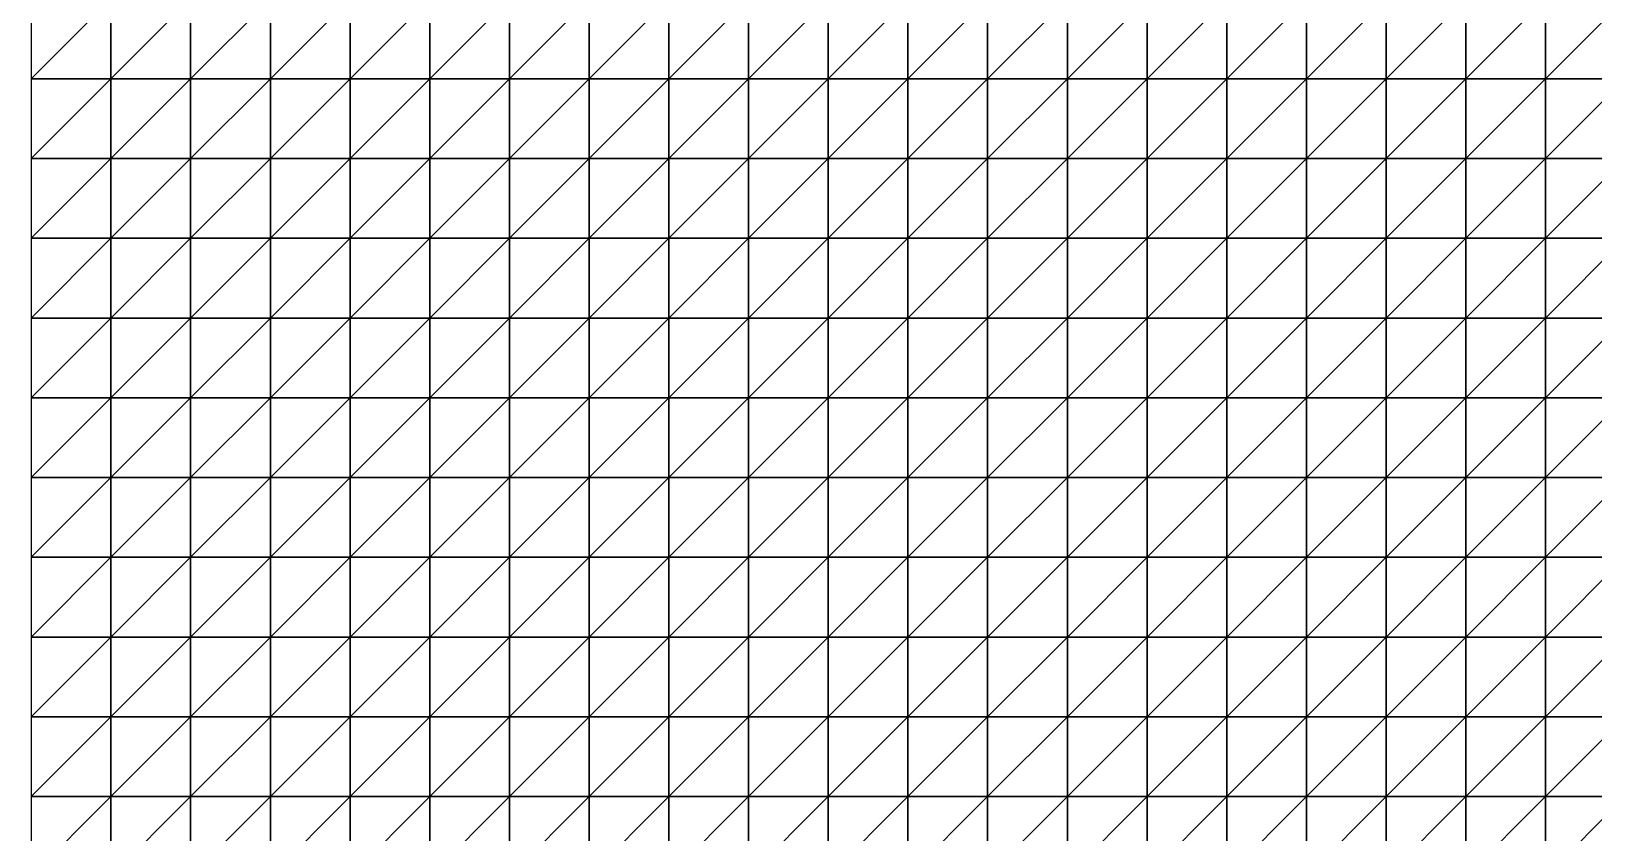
# Model space of a CAD drawing. Header units: metres. Extents: x 351000 to 353000, y 7455000 to 7457000.
# Drawn here: x 351000 to 351490.1, y 7456238.7 to 7456489.9 of the extents above; entities that cross this region are included whole.
import ezdxf

# ---------------------------------------------------------------- set-up
doc = ezdxf.new("R2010")
doc.units = ezdxf.units.M

msp = doc.modelspace()

# ---------------------------------------------------------------- linework, layer by layer
at = {"layer": 'TOPOGRAPHY'}
for points in [[(351000, 7456475, 1221.41), (351025, 7456475, 1222.7), (351025, 7456500, 1222.47)], [(351000, 7456475, 1221.41), (351025, 7456500, 1222.47), (351000, 7456500, 1220.37)], [(351025, 7456475, 1222.7), (351050, 7456475, 1224.2), (351050, 7456500, 1224.79)], [(351025, 7456475, 1222.7), (351050, 7456500, 1224.79), (351025, 7456500, 1222.47)], [(351050, 7456475, 1224.2), (351075, 7456475, 1225.85), (351075, 7456500, 1227.2)], [(351050, 7456475, 1224.2), (351075, 7456500, 1227.2), (351050, 7456500, 1224.79)], [(351075, 7456475, 1225.85), (351100, 7456475, 1227.54), (351100, 7456500, 1229.53)], [(351075, 7456475, 1225.85), (351100, 7456500, 1229.53), (351075, 7456500, 1227.2)], [(351100, 7456475, 1227.54), (351125, 7456475, 1229.19), (351125, 7456500, 1231.63)], [(351100, 7456475, 1227.54), (351125, 7456500, 1231.63), (351100, 7456500, 1229.53)], [(351125, 7456475, 1229.19), (351150, 7456475, 1230.7), (351150, 7456500, 1233.35)], [(351125, 7456475, 1229.19), (351150, 7456500, 1233.35), (351125, 7456500, 1231.63)], [(351150, 7456475, 1230.7), (351175, 7456475, 1231.99), (351175, 7456500, 1234.61)], [(351150, 7456475, 1230.7), (351175, 7456500, 1234.61), (351150, 7456500, 1233.35)], [(351175, 7456475, 1231.99), (351200, 7456475, 1233.02), (351200, 7456500, 1235.38)], [(351175, 7456475, 1231.99), (351200, 7456500, 1235.38), (351175, 7456500, 1234.61)], [(351200, 7456475, 1233.02), (351225, 7456475, 1233.78), (351225, 7456500, 1235.66)], [(351200, 7456475, 1233.02), (351225, 7456500, 1235.66), (351200, 7456500, 1235.38)], [(351225, 7456475, 1233.78), (351250, 7456475, 1234.29), (351250, 7456500, 1235.55)], [(351225, 7456475, 1233.78), (351250, 7456500, 1235.55), (351225, 7456500, 1235.66)], [(351250, 7456475, 1234.29), (351275, 7456475, 1234.65), (351275, 7456500, 1235.18)], [(351250, 7456475, 1234.29), (351275, 7456500, 1235.18), (351250, 7456500, 1235.55)], [(351275, 7456475, 1234.65), (351300, 7456475, 1234.95), (351300, 7456500, 1234.72)], [(351275, 7456475, 1234.65), (351300, 7456500, 1234.72), (351275, 7456500, 1235.18)], [(351300, 7456475, 1234.95), (351325, 7456475, 1235.32), (351325, 7456500, 1234.36)], [(351300, 7456475, 1234.95), (351325, 7456500, 1234.36), (351300, 7456500, 1234.72)], [(351325, 7456475, 1235.32), (351350, 7456475, 1235.92), (351350, 7456500, 1234.3)], [(351325, 7456475, 1235.32), (351350, 7456500, 1234.3), (351325, 7456500, 1234.36)], [(351350, 7456475, 1235.92), (351375, 7456475, 1236.85), (351375, 7456500, 1234.69)], [(351350, 7456475, 1235.92), (351375, 7456500, 1234.69), (351350, 7456500, 1234.3)], [(351375, 7456475, 1236.85), (351400, 7456475, 1238.23), (351400, 7456500, 1235.67)], [(351375, 7456475, 1236.85), (351400, 7456500, 1235.67), (351375, 7456500, 1234.69)], [(351400, 7456475, 1238.23), (351425, 7456475, 1240.11), (351425, 7456500, 1237.31)], [(351400, 7456475, 1238.23), (351425, 7456500, 1237.31), (351400, 7456500, 1235.67)], [(351425, 7456475, 1240.11), (351450, 7456475, 1242.52), (351450, 7456500, 1239.62)], [(351425, 7456475, 1240.11), (351450, 7456500, 1239.62), (351425, 7456500, 1237.31)], [(351450, 7456475, 1242.52), (351475, 7456475, 1245.41), (351475, 7456500, 1242.56)], [(351450, 7456475, 1242.52), (351475, 7456500, 1242.56), (351450, 7456500, 1239.62)], [(351475, 7456475, 1245.41), (351500, 7456475, 1248.71), (351500, 7456500, 1246.01)], [(351475, 7456475, 1245.41), (351500, 7456500, 1246.01), (351475, 7456500, 1242.56)], [(351000, 7456450, 1222.15), (351025, 7456450, 1222.58), (351025, 7456475, 1222.7)], [(351000, 7456450, 1222.15), (351025, 7456475, 1222.7), (351000, 7456475, 1221.41)], [(351025, 7456450, 1222.58), (351050, 7456450, 1223.2), (351050, 7456475, 1224.2)], [(351025, 7456450, 1222.58), (351050, 7456475, 1224.2), (351025, 7456475, 1222.7)], [(351050, 7456450, 1223.2), (351075, 7456450, 1224.02), (351075, 7456475, 1225.85)], [(351050, 7456450, 1223.2), (351075, 7456475, 1225.85), (351050, 7456475, 1224.2)], [(351075, 7456450, 1224.02), (351100, 7456450, 1225.04), (351100, 7456475, 1227.54)], [(351075, 7456450, 1224.02), (351100, 7456475, 1227.54), (351075, 7456475, 1225.85)], [(351100, 7456450, 1225.04), (351125, 7456450, 1226.23), (351125, 7456475, 1229.19)], [(351100, 7456450, 1225.04), (351125, 7456475, 1229.19), (351100, 7456475, 1227.54)], [(351125, 7456450, 1226.23), (351150, 7456450, 1227.52), (351150, 7456475, 1230.7)], [(351125, 7456450, 1226.23), (351150, 7456475, 1230.7), (351125, 7456475, 1229.19)], [(351150, 7456450, 1227.52), (351175, 7456450, 1228.87), (351175, 7456475, 1231.99)], [(351150, 7456450, 1227.52), (351175, 7456475, 1231.99), (351150, 7456475, 1230.7)], [(351175, 7456450, 1228.87), (351200, 7456450, 1230.21), (351200, 7456475, 1233.02)], [(351175, 7456450, 1228.87), (351200, 7456475, 1233.02), (351175, 7456475, 1231.99)], [(351200, 7456450, 1230.21), (351225, 7456450, 1231.51), (351225, 7456475, 1233.78)], [(351200, 7456450, 1230.21), (351225, 7456475, 1233.78), (351200, 7456475, 1233.02)], [(351225, 7456450, 1231.51), (351250, 7456450, 1232.74), (351250, 7456475, 1234.29)], [(351225, 7456450, 1231.51), (351250, 7456475, 1234.29), (351225, 7456475, 1233.78)], [(351250, 7456450, 1232.74), (351275, 7456450, 1233.92), (351275, 7456475, 1234.65)], [(351250, 7456450, 1232.74), (351275, 7456475, 1234.65), (351250, 7456475, 1234.29)], [(351275, 7456450, 1233.92), (351300, 7456450, 1235.08), (351300, 7456475, 1234.95)], [(351275, 7456450, 1233.92), (351300, 7456475, 1234.95), (351275, 7456475, 1234.65)], [(351300, 7456450, 1235.08), (351325, 7456450, 1236.28), (351325, 7456475, 1235.32)], [(351300, 7456450, 1235.08), (351325, 7456475, 1235.32), (351300, 7456475, 1234.95)], [(351325, 7456450, 1236.28), (351350, 7456450, 1237.58), (351350, 7456475, 1235.92)], [(351325, 7456450, 1236.28), (351350, 7456475, 1235.92), (351325, 7456475, 1235.32)], [(351350, 7456450, 1237.58), (351375, 7456450, 1239.06), (351375, 7456475, 1236.85)], [(351350, 7456450, 1237.58), (351375, 7456475, 1236.85), (351350, 7456475, 1235.92)], [(351375, 7456450, 1239.06), (351400, 7456450, 1240.79), (351400, 7456475, 1238.23)], [(351375, 7456450, 1239.06), (351400, 7456475, 1238.23), (351375, 7456475, 1236.85)], [(351400, 7456450, 1240.79), (351425, 7456450, 1242.82), (351425, 7456475, 1240.11)], [(351400, 7456450, 1240.79), (351425, 7456475, 1240.11), (351400, 7456475, 1238.23)], [(351425, 7456450, 1242.82), (351450, 7456450, 1245.16), (351450, 7456475, 1242.52)], [(351425, 7456450, 1242.82), (351450, 7456475, 1242.52), (351425, 7456475, 1240.11)], [(351450, 7456450, 1245.16), (351475, 7456450, 1247.8), (351475, 7456475, 1245.41)], [(351450, 7456450, 1245.16), (351475, 7456475, 1245.41), (351450, 7456475, 1242.52)], [(351475, 7456450, 1247.8), (351500, 7456450, 1250.7), (351500, 7456475, 1248.71)], [(351475, 7456450, 1247.8), (351500, 7456475, 1248.71), (351475, 7456475, 1245.41)], [(351000, 7456425, 1222.32), (351025, 7456425, 1222), (351025, 7456450, 1222.58)], [(351000, 7456425, 1222.32), (351025, 7456450, 1222.58), (351000, 7456450, 1222.15)], [(351025, 7456425, 1222), (351050, 7456425, 1221.86), (351050, 7456450, 1223.2)], [(351025, 7456425, 1222), (351050, 7456450, 1223.2), (351025, 7456450, 1222.58)], [(351050, 7456425, 1221.86), (351075, 7456425, 1221.98), (351075, 7456450, 1224.02)], [(351050, 7456425, 1221.86), (351075, 7456450, 1224.02), (351050, 7456450, 1223.2)], [(351075, 7456425, 1221.98), (351100, 7456425, 1222.43), (351100, 7456450, 1225.04)], [(351075, 7456425, 1221.98), (351100, 7456450, 1225.04), (351075, 7456450, 1224.02)], [(351100, 7456425, 1222.43), (351125, 7456425, 1223.23), (351125, 7456450, 1226.23)], [(351100, 7456425, 1222.43), (351125, 7456450, 1226.23), (351100, 7456450, 1225.04)], [(351125, 7456425, 1223.23), (351150, 7456425, 1224.38), (351150, 7456450, 1227.52)], [(351125, 7456425, 1223.23), (351150, 7456450, 1227.52), (351125, 7456450, 1226.23)], [(351150, 7456425, 1224.38), (351175, 7456425, 1225.82), (351175, 7456450, 1228.87)], [(351150, 7456425, 1224.38), (351175, 7456450, 1228.87), (351150, 7456450, 1227.52)], [(351175, 7456425, 1225.82), (351200, 7456425, 1227.48), (351200, 7456450, 1230.21)], [(351175, 7456425, 1225.82), (351200, 7456450, 1230.21), (351175, 7456450, 1228.87)], [(351200, 7456425, 1227.48), (351225, 7456425, 1229.31), (351225, 7456450, 1231.51)], [(351200, 7456425, 1227.48), (351225, 7456450, 1231.51), (351200, 7456450, 1230.21)], [(351225, 7456425, 1229.31), (351250, 7456425, 1231.23), (351250, 7456450, 1232.74)], [(351225, 7456425, 1229.31), (351250, 7456450, 1232.74), (351225, 7456450, 1231.51)], [(351250, 7456425, 1231.23), (351275, 7456425, 1233.18), (351275, 7456450, 1233.92)], [(351250, 7456425, 1231.23), (351275, 7456450, 1233.92), (351250, 7456450, 1232.74)], [(351275, 7456425, 1233.18), (351300, 7456425, 1235.12), (351300, 7456450, 1235.08)], [(351275, 7456425, 1233.18), (351300, 7456450, 1235.08), (351275, 7456450, 1233.92)], [(351300, 7456425, 1235.12), (351325, 7456425, 1237.04), (351325, 7456450, 1236.28)], [(351300, 7456425, 1235.12), (351325, 7456450, 1236.28), (351300, 7456450, 1235.08)], [(351325, 7456425, 1237.04), (351350, 7456425, 1238.95), (351350, 7456450, 1237.58)], [(351325, 7456425, 1237.04), (351350, 7456450, 1237.58), (351325, 7456450, 1236.28)], [(351350, 7456425, 1238.95), (351375, 7456425, 1240.85), (351375, 7456450, 1239.06)], [(351350, 7456425, 1238.95), (351375, 7456450, 1239.06), (351350, 7456450, 1237.58)], [(351375, 7456425, 1240.85), (351400, 7456425, 1242.79), (351400, 7456450, 1240.79)], [(351375, 7456425, 1240.85), (351400, 7456450, 1240.79), (351375, 7456450, 1239.06)], [(351400, 7456425, 1242.79), (351425, 7456425, 1244.8), (351425, 7456450, 1242.82)], [(351400, 7456425, 1242.79), (351425, 7456450, 1242.82), (351400, 7456450, 1240.79)], [(351425, 7456425, 1244.8), (351450, 7456425, 1246.91), (351450, 7456450, 1245.16)], [(351425, 7456425, 1244.8), (351450, 7456450, 1245.16), (351425, 7456450, 1242.82)], [(351450, 7456425, 1246.91), (351475, 7456425, 1249.14), (351475, 7456450, 1247.8)], [(351450, 7456425, 1246.91), (351475, 7456450, 1247.8), (351450, 7456450, 1245.16)], [(351475, 7456425, 1249.14), (351500, 7456425, 1251.49), (351500, 7456450, 1250.7)], [(351475, 7456425, 1249.14), (351500, 7456450, 1250.7), (351475, 7456450, 1247.8)], [(351000, 7456400, 1221.88), (351025, 7456400, 1221.08), (351025, 7456425, 1222)], [(351000, 7456400, 1221.88), (351025, 7456425, 1222), (351000, 7456425, 1222.32)], [(351025, 7456400, 1221.08), (351050, 7456400, 1220.44), (351050, 7456425, 1221.86)], [(351025, 7456400, 1221.08), (351050, 7456425, 1221.86), (351025, 7456425, 1222)], [(351050, 7456400, 1220.44), (351075, 7456400, 1220.11), (351075, 7456425, 1221.98)], [(351050, 7456400, 1220.44), (351075, 7456425, 1221.98), (351050, 7456425, 1221.86)], [(351075, 7456400, 1220.11), (351100, 7456400, 1220.19), (351100, 7456425, 1222.43)], [(351075, 7456400, 1220.11), (351100, 7456425, 1222.43), (351075, 7456425, 1221.98)], [(351100, 7456400, 1220.19), (351125, 7456400, 1220.75), (351125, 7456425, 1223.23)], [(351100, 7456400, 1220.19), (351125, 7456425, 1223.23), (351100, 7456425, 1222.43)], [(351125, 7456400, 1220.75), (351150, 7456400, 1221.82), (351150, 7456425, 1224.38)], [(351125, 7456400, 1220.75), (351150, 7456425, 1224.38), (351125, 7456425, 1223.23)], [(351150, 7456400, 1221.82), (351175, 7456400, 1223.35), (351175, 7456425, 1225.82)], [(351150, 7456400, 1221.82), (351175, 7456425, 1225.82), (351150, 7456425, 1224.38)], [(351175, 7456400, 1223.35), (351200, 7456400, 1225.28), (351200, 7456425, 1227.48)], [(351175, 7456400, 1223.35), (351200, 7456425, 1227.48), (351175, 7456425, 1225.82)], [(351200, 7456400, 1225.28), (351225, 7456400, 1227.51), (351225, 7456425, 1229.31)], [(351200, 7456400, 1225.28), (351225, 7456425, 1229.31), (351200, 7456425, 1227.48)], [(351225, 7456400, 1227.51), (351250, 7456400, 1229.93), (351250, 7456425, 1231.23)], [(351225, 7456400, 1227.51), (351250, 7456425, 1231.23), (351225, 7456425, 1229.31)], [(351250, 7456400, 1229.93), (351275, 7456400, 1232.44), (351275, 7456425, 1233.18)], [(351250, 7456400, 1229.93), (351275, 7456425, 1233.18), (351250, 7456425, 1231.23)], [(351275, 7456400, 1232.44), (351300, 7456400, 1234.93), (351300, 7456425, 1235.12)], [(351275, 7456400, 1232.44), (351300, 7456425, 1235.12), (351275, 7456425, 1233.18)], [(351300, 7456400, 1234.93), (351325, 7456400, 1237.33), (351325, 7456425, 1237.04)], [(351300, 7456400, 1234.93), (351325, 7456425, 1237.04), (351300, 7456425, 1235.12)], [(351325, 7456400, 1237.33), (351350, 7456400, 1239.6), (351350, 7456425, 1238.95)], [(351325, 7456400, 1237.33), (351350, 7456425, 1238.95), (351325, 7456425, 1237.04)], [(351350, 7456400, 1239.6), (351375, 7456400, 1241.71), (351375, 7456425, 1240.85)], [(351350, 7456400, 1239.6), (351375, 7456425, 1240.85), (351350, 7456425, 1238.95)], [(351375, 7456400, 1241.71), (351400, 7456400, 1243.67), (351400, 7456425, 1242.79)], [(351375, 7456400, 1241.71), (351400, 7456425, 1242.79), (351375, 7456425, 1240.85)], [(351400, 7456400, 1243.67), (351425, 7456400, 1245.52), (351425, 7456425, 1244.8)], [(351400, 7456400, 1243.67), (351425, 7456425, 1244.8), (351400, 7456425, 1242.79)], [(351425, 7456400, 1245.52), (351450, 7456400, 1247.3), (351450, 7456425, 1246.91)], [(351425, 7456400, 1245.52), (351450, 7456425, 1246.91), (351425, 7456425, 1244.8)], [(351450, 7456400, 1247.3), (351475, 7456400, 1249.06), (351475, 7456425, 1249.14)], [(351450, 7456400, 1247.3), (351475, 7456425, 1249.14), (351450, 7456425, 1246.91)], [(351475, 7456400, 1249.06), (351500, 7456400, 1250.84), (351500, 7456425, 1251.49)], [(351475, 7456400, 1249.06), (351500, 7456425, 1251.49), (351475, 7456425, 1249.14)], [(351000, 7456375, 1221.01), (351025, 7456375, 1220.1), (351025, 7456400, 1221.08)], [(351000, 7456375, 1221.01), (351025, 7456400, 1221.08), (351000, 7456400, 1221.88)], [(351025, 7456375, 1220.1), (351050, 7456375, 1219.3), (351050, 7456400, 1220.44)], [(351025, 7456375, 1220.1), (351050, 7456400, 1220.44), (351025, 7456400, 1221.08)], [(351050, 7456375, 1219.3), (351075, 7456375, 1218.81), (351075, 7456400, 1220.11)], [(351050, 7456375, 1219.3), (351075, 7456400, 1220.11), (351050, 7456400, 1220.44)], [(351075, 7456375, 1218.81), (351100, 7456375, 1218.74), (351100, 7456400, 1220.19)], [(351075, 7456375, 1218.81), (351100, 7456400, 1220.19), (351075, 7456400, 1220.11)], [(351100, 7456375, 1218.74), (351125, 7456375, 1219.2), (351125, 7456400, 1220.75)], [(351100, 7456375, 1218.74), (351125, 7456400, 1220.75), (351100, 7456400, 1220.19)], [(351125, 7456375, 1219.2), (351150, 7456375, 1220.22), (351150, 7456400, 1221.82)], [(351125, 7456375, 1219.2), (351150, 7456400, 1221.82), (351125, 7456400, 1220.75)], [(351150, 7456375, 1220.22), (351175, 7456375, 1221.77), (351175, 7456400, 1223.35)], [(351150, 7456375, 1220.22), (351175, 7456400, 1223.35), (351150, 7456400, 1221.82)], [(351175, 7456375, 1221.77), (351200, 7456375, 1223.79), (351200, 7456400, 1225.28)], [(351175, 7456375, 1221.77), (351200, 7456400, 1225.28), (351175, 7456400, 1223.35)], [(351200, 7456375, 1223.79), (351225, 7456375, 1226.18), (351225, 7456400, 1227.51)], [(351200, 7456375, 1223.79), (351225, 7456400, 1227.51), (351200, 7456400, 1225.28)], [(351225, 7456375, 1226.18), (351250, 7456375, 1228.81), (351250, 7456400, 1229.93)], [(351225, 7456375, 1226.18), (351250, 7456400, 1229.93), (351225, 7456400, 1227.51)], [(351250, 7456375, 1228.81), (351275, 7456375, 1231.54), (351275, 7456400, 1232.44)], [(351250, 7456375, 1228.81), (351275, 7456400, 1232.44), (351250, 7456400, 1229.93)], [(351275, 7456375, 1231.54), (351300, 7456375, 1234.24), (351300, 7456400, 1234.93)], [(351275, 7456375, 1231.54), (351300, 7456400, 1234.93), (351275, 7456400, 1232.44)], [(351300, 7456375, 1234.24), (351325, 7456375, 1236.8), (351325, 7456400, 1237.33)], [(351300, 7456375, 1234.24), (351325, 7456400, 1237.33), (351300, 7456400, 1234.93)], [(351325, 7456375, 1236.8), (351350, 7456375, 1239.15), (351350, 7456400, 1239.6)], [(351325, 7456375, 1236.8), (351350, 7456400, 1239.6), (351325, 7456400, 1237.33)], [(351350, 7456375, 1239.15), (351375, 7456375, 1241.24), (351375, 7456400, 1241.71)], [(351350, 7456375, 1239.15), (351375, 7456400, 1241.71), (351350, 7456400, 1239.6)], [(351375, 7456375, 1241.24), (351400, 7456375, 1243.07), (351400, 7456400, 1243.67)], [(351375, 7456375, 1241.24), (351400, 7456400, 1243.67), (351375, 7456400, 1241.71)], [(351400, 7456375, 1243.07), (351425, 7456375, 1244.68), (351425, 7456400, 1245.52)], [(351400, 7456375, 1243.07), (351425, 7456400, 1245.52), (351400, 7456400, 1243.67)], [(351425, 7456375, 1244.68), (351450, 7456375, 1246.13), (351450, 7456400, 1247.3)], [(351425, 7456375, 1244.68), (351450, 7456400, 1247.3), (351425, 7456400, 1245.52)], [(351450, 7456375, 1246.13), (351475, 7456375, 1247.49), (351475, 7456400, 1249.06)], [(351450, 7456375, 1246.13), (351475, 7456400, 1249.06), (351450, 7456400, 1247.3)], [(351475, 7456375, 1247.49), (351500, 7456375, 1248.85), (351500, 7456400, 1250.84)], [(351475, 7456375, 1247.49), (351500, 7456400, 1250.84), (351475, 7456400, 1249.06)], [(351000, 7456350, 1220.05), (351025, 7456350, 1219.38), (351025, 7456375, 1220.1)], [(351000, 7456350, 1220.05), (351025, 7456375, 1220.1), (351000, 7456375, 1221.01)], [(351025, 7456350, 1219.38), (351050, 7456350, 1218.77), (351050, 7456375, 1219.3)], [(351025, 7456350, 1219.38), (351050, 7456375, 1219.3), (351025, 7456375, 1220.1)], [(351050, 7456350, 1218.77), (351075, 7456350, 1218.38), (351075, 7456375, 1218.81)], [(351050, 7456350, 1218.77), (351075, 7456375, 1218.81), (351050, 7456375, 1219.3)], [(351075, 7456350, 1218.38), (351100, 7456350, 1218.35), (351100, 7456375, 1218.74)], [(351075, 7456350, 1218.38), (351100, 7456375, 1218.74), (351075, 7456375, 1218.81)], [(351100, 7456350, 1218.35), (351125, 7456350, 1218.77), (351125, 7456375, 1219.2)], [(351100, 7456350, 1218.35), (351125, 7456375, 1219.2), (351100, 7456375, 1218.74)], [(351125, 7456350, 1218.77), (351150, 7456350, 1219.7), (351150, 7456375, 1220.22)], [(351125, 7456350, 1218.77), (351150, 7456375, 1220.22), (351125, 7456375, 1219.2)], [(351150, 7456350, 1219.7), (351175, 7456350, 1221.13), (351175, 7456375, 1221.77)], [(351150, 7456350, 1219.7), (351175, 7456375, 1221.77), (351150, 7456375, 1220.22)], [(351175, 7456350, 1221.13), (351200, 7456350, 1223), (351200, 7456375, 1223.79)], [(351175, 7456350, 1221.13), (351200, 7456375, 1223.79), (351175, 7456375, 1221.77)], [(351200, 7456350, 1223), (351225, 7456350, 1225.24), (351225, 7456375, 1226.18)], [(351200, 7456350, 1223), (351225, 7456375, 1226.18), (351200, 7456375, 1223.79)], [(351225, 7456350, 1225.24), (351250, 7456350, 1227.71), (351250, 7456375, 1228.81)], [(351225, 7456350, 1225.24), (351250, 7456375, 1228.81), (351225, 7456375, 1226.18)], [(351250, 7456350, 1227.71), (351275, 7456350, 1230.28), (351275, 7456375, 1231.54)], [(351250, 7456350, 1227.71), (351275, 7456375, 1231.54), (351250, 7456375, 1228.81)], [(351275, 7456350, 1230.28), (351300, 7456350, 1232.82), (351300, 7456375, 1234.24)], [(351275, 7456350, 1230.28), (351300, 7456375, 1234.24), (351275, 7456375, 1231.54)], [(351300, 7456350, 1232.82), (351325, 7456350, 1235.22), (351325, 7456375, 1236.8)], [(351300, 7456350, 1232.82), (351325, 7456375, 1236.8), (351300, 7456375, 1234.24)], [(351325, 7456350, 1235.22), (351350, 7456350, 1237.39), (351350, 7456375, 1239.15)], [(351325, 7456350, 1235.22), (351350, 7456375, 1239.15), (351325, 7456375, 1236.8)], [(351350, 7456350, 1237.39), (351375, 7456350, 1239.3), (351375, 7456375, 1241.24)], [(351350, 7456350, 1237.39), (351375, 7456375, 1241.24), (351350, 7456375, 1239.15)], [(351375, 7456350, 1239.3), (351400, 7456350, 1240.93), (351400, 7456375, 1243.07)], [(351375, 7456350, 1239.3), (351400, 7456375, 1243.07), (351375, 7456375, 1241.24)], [(351400, 7456350, 1240.93), (351425, 7456350, 1242.33), (351425, 7456375, 1244.68)], [(351400, 7456350, 1240.93), (351425, 7456375, 1244.68), (351400, 7456375, 1243.07)], [(351425, 7456350, 1242.33), (351450, 7456350, 1243.57), (351450, 7456375, 1246.13)], [(351425, 7456350, 1242.33), (351450, 7456375, 1246.13), (351425, 7456375, 1244.68)], [(351450, 7456350, 1243.57), (351475, 7456350, 1244.74), (351475, 7456375, 1247.49)], [(351450, 7456350, 1243.57), (351475, 7456375, 1247.49), (351450, 7456375, 1246.13)], [(351475, 7456350, 1244.74), (351500, 7456350, 1245.96), (351500, 7456375, 1248.85)], [(351475, 7456350, 1244.74), (351500, 7456375, 1248.85), (351475, 7456375, 1247.49)], [(351000, 7456325, 1219.34), (351025, 7456325, 1219.21), (351025, 7456350, 1219.38)], [(351000, 7456325, 1219.34), (351025, 7456350, 1219.38), (351000, 7456350, 1220.05)], [(351025, 7456325, 1219.21), (351050, 7456325, 1219.02), (351050, 7456350, 1218.77)], [(351025, 7456325, 1219.21), (351050, 7456350, 1218.77), (351025, 7456350, 1219.38)], [(351050, 7456325, 1219.02), (351075, 7456325, 1218.92), (351075, 7456350, 1218.38)], [(351050, 7456325, 1219.02), (351075, 7456350, 1218.38), (351050, 7456350, 1218.77)], [(351075, 7456325, 1218.92), (351100, 7456325, 1219.01), (351100, 7456350, 1218.35)], [(351075, 7456325, 1218.92), (351100, 7456350, 1218.35), (351075, 7456350, 1218.38)], [(351100, 7456325, 1219.01), (351125, 7456325, 1219.39), (351125, 7456350, 1218.77)], [(351100, 7456325, 1219.01), (351125, 7456350, 1218.77), (351100, 7456350, 1218.35)], [(351125, 7456325, 1219.39), (351150, 7456325, 1220.12), (351150, 7456350, 1219.7)], [(351125, 7456325, 1219.39), (351150, 7456350, 1219.7), (351125, 7456350, 1218.77)], [(351150, 7456325, 1220.12), (351175, 7456325, 1221.23), (351175, 7456350, 1221.13)], [(351150, 7456325, 1220.12), (351175, 7456350, 1221.13), (351150, 7456350, 1219.7)], [(351175, 7456325, 1221.23), (351200, 7456325, 1222.69), (351200, 7456350, 1223)], [(351175, 7456325, 1221.23), (351200, 7456350, 1223), (351175, 7456350, 1221.13)], [(351200, 7456325, 1222.69), (351225, 7456325, 1224.44), (351225, 7456350, 1225.24)], [(351200, 7456325, 1222.69), (351225, 7456350, 1225.24), (351200, 7456350, 1223)], [(351225, 7456325, 1224.44), (351250, 7456325, 1226.41), (351250, 7456350, 1227.71)], [(351225, 7456325, 1224.44), (351250, 7456350, 1227.71), (351225, 7456350, 1225.24)], [(351250, 7456325, 1226.41), (351275, 7456325, 1228.49), (351275, 7456350, 1230.28)], [(351250, 7456325, 1226.41), (351275, 7456350, 1230.28), (351250, 7456350, 1227.71)], [(351275, 7456325, 1228.49), (351300, 7456325, 1230.57), (351300, 7456350, 1232.82)], [(351275, 7456325, 1228.49), (351300, 7456350, 1232.82), (351275, 7456350, 1230.28)], [(351300, 7456325, 1230.57), (351325, 7456325, 1232.57), (351325, 7456350, 1235.22)], [(351300, 7456325, 1230.57), (351325, 7456350, 1235.22), (351300, 7456350, 1232.82)], [(351325, 7456325, 1232.57), (351350, 7456325, 1234.41), (351350, 7456350, 1237.39)], [(351325, 7456325, 1232.57), (351350, 7456350, 1237.39), (351325, 7456350, 1235.22)], [(351350, 7456325, 1234.41), (351375, 7456325, 1236.07), (351375, 7456350, 1239.3)], [(351350, 7456325, 1234.41), (351375, 7456350, 1239.3), (351350, 7456350, 1237.39)], [(351375, 7456325, 1236.07), (351400, 7456325, 1237.54), (351400, 7456350, 1240.93)], [(351375, 7456325, 1236.07), (351400, 7456350, 1240.93), (351375, 7456350, 1239.3)], [(351400, 7456325, 1237.54), (351425, 7456325, 1238.87), (351425, 7456350, 1242.33)], [(351400, 7456325, 1237.54), (351425, 7456350, 1242.33), (351400, 7456350, 1240.93)], [(351425, 7456325, 1238.87), (351450, 7456325, 1240.13), (351450, 7456350, 1243.57)], [(351425, 7456325, 1238.87), (351450, 7456350, 1243.57), (351425, 7456350, 1242.33)], [(351450, 7456325, 1240.13), (351475, 7456325, 1241.41), (351475, 7456350, 1244.74)], [(351450, 7456325, 1240.13), (351475, 7456350, 1244.74), (351450, 7456350, 1243.57)], [(351475, 7456325, 1241.41), (351500, 7456325, 1242.82), (351500, 7456350, 1245.96)], [(351475, 7456325, 1241.41), (351500, 7456350, 1245.96), (351475, 7456350, 1244.74)], [(351000, 7456300, 1219.13), (351025, 7456300, 1219.7), (351025, 7456325, 1219.21)], [(351000, 7456300, 1219.13), (351025, 7456325, 1219.21), (351000, 7456325, 1219.34)], [(351025, 7456300, 1219.7), (351050, 7456300, 1220.05), (351050, 7456325, 1219.02)], [(351025, 7456300, 1219.7), (351050, 7456325, 1219.02), (351025, 7456325, 1219.21)], [(351050, 7456300, 1220.05), (351075, 7456300, 1220.29), (351075, 7456325, 1218.92)], [(351050, 7456300, 1220.05), (351075, 7456325, 1218.92), (351050, 7456325, 1219.02)], [(351075, 7456300, 1220.29), (351100, 7456300, 1220.48), (351100, 7456325, 1219.01)], [(351075, 7456300, 1220.29), (351100, 7456325, 1219.01), (351075, 7456325, 1218.92)], [(351100, 7456300, 1220.48), (351125, 7456300, 1220.74), (351125, 7456325, 1219.39)], [(351100, 7456300, 1220.48), (351125, 7456325, 1219.39), (351100, 7456325, 1219.01)], [(351125, 7456300, 1220.74), (351150, 7456300, 1221.14), (351150, 7456325, 1220.12)], [(351125, 7456300, 1220.74), (351150, 7456325, 1220.12), (351125, 7456325, 1219.39)], [(351150, 7456300, 1221.14), (351175, 7456300, 1221.73), (351175, 7456325, 1221.23)], [(351150, 7456300, 1221.14), (351175, 7456325, 1221.23), (351150, 7456325, 1220.12)], [(351175, 7456300, 1221.73), (351200, 7456300, 1222.54), (351200, 7456325, 1222.69)], [(351175, 7456300, 1221.73), (351200, 7456325, 1222.69), (351175, 7456325, 1221.23)], [(351200, 7456300, 1222.54), (351225, 7456300, 1223.57), (351225, 7456325, 1224.44)], [(351200, 7456300, 1222.54), (351225, 7456325, 1224.44), (351200, 7456325, 1222.69)], [(351225, 7456300, 1223.57), (351250, 7456300, 1224.8), (351250, 7456325, 1226.41)], [(351225, 7456300, 1223.57), (351250, 7456325, 1226.41), (351225, 7456325, 1224.44)], [(351250, 7456300, 1224.8), (351275, 7456300, 1226.17), (351275, 7456325, 1228.49)], [(351250, 7456300, 1224.8), (351275, 7456325, 1228.49), (351250, 7456325, 1226.41)], [(351275, 7456300, 1226.17), (351300, 7456300, 1227.62), (351300, 7456325, 1230.57)], [(351275, 7456300, 1226.17), (351300, 7456325, 1230.57), (351275, 7456325, 1228.49)], [(351300, 7456300, 1227.62), (351325, 7456300, 1229.12), (351325, 7456325, 1232.57)], [(351300, 7456300, 1227.62), (351325, 7456325, 1232.57), (351300, 7456325, 1230.57)], [(351325, 7456300, 1229.12), (351350, 7456300, 1230.62), (351350, 7456325, 1234.41)], [(351325, 7456300, 1229.12), (351350, 7456325, 1234.41), (351325, 7456325, 1232.57)], [(351350, 7456300, 1230.62), (351375, 7456300, 1232.09), (351375, 7456325, 1236.07)], [(351350, 7456300, 1230.62), (351375, 7456325, 1236.07), (351350, 7456325, 1234.41)], [(351375, 7456300, 1232.09), (351400, 7456300, 1233.55), (351400, 7456325, 1237.54)], [(351375, 7456300, 1232.09), (351400, 7456325, 1237.54), (351375, 7456325, 1236.07)], [(351400, 7456300, 1233.55), (351425, 7456300, 1235.03), (351425, 7456325, 1238.87)], [(351400, 7456300, 1233.55), (351425, 7456325, 1238.87), (351400, 7456325, 1237.54)], [(351425, 7456300, 1235.03), (351450, 7456300, 1236.57), (351450, 7456325, 1240.13)], [(351425, 7456300, 1235.03), (351450, 7456325, 1240.13), (351425, 7456325, 1238.87)], [(351450, 7456300, 1236.57), (351475, 7456300, 1238.26), (351475, 7456325, 1241.41)], [(351450, 7456300, 1236.57), (351475, 7456325, 1241.41), (351450, 7456325, 1240.13)], [(351475, 7456300, 1238.26), (351500, 7456300, 1240.18), (351500, 7456325, 1242.82)], [(351475, 7456300, 1238.26), (351500, 7456325, 1242.82), (351475, 7456325, 1241.41)], [(351000, 7456275, 1219.51), (351025, 7456275, 1220.77), (351025, 7456300, 1219.7)], [(351000, 7456275, 1219.51), (351025, 7456300, 1219.7), (351000, 7456300, 1219.13)], [(351025, 7456275, 1220.77), (351050, 7456275, 1221.64), (351050, 7456300, 1220.05)], [(351025, 7456275, 1220.77), (351050, 7456300, 1220.05), (351025, 7456300, 1219.7)], [(351050, 7456275, 1221.64), (351075, 7456275, 1222.15), (351075, 7456300, 1220.29)], [(351050, 7456275, 1221.64), (351075, 7456300, 1220.29), (351050, 7456300, 1220.05)], [(351075, 7456275, 1222.15), (351100, 7456275, 1222.37), (351100, 7456300, 1220.48)], [(351075, 7456275, 1222.15), (351100, 7456300, 1220.48), (351075, 7456300, 1220.29)], [(351100, 7456275, 1222.37), (351125, 7456275, 1222.4), (351125, 7456300, 1220.74)], [(351100, 7456275, 1222.37), (351125, 7456300, 1220.74), (351100, 7456300, 1220.48)], [(351125, 7456275, 1222.4), (351150, 7456275, 1222.35), (351150, 7456300, 1221.14)], [(351125, 7456275, 1222.4), (351150, 7456300, 1221.14), (351125, 7456300, 1220.74)], [(351150, 7456275, 1222.35), (351175, 7456275, 1222.29), (351175, 7456300, 1221.73)], [(351150, 7456275, 1222.35), (351175, 7456300, 1221.73), (351150, 7456300, 1221.14)], [(351175, 7456275, 1222.29), (351200, 7456275, 1222.33), (351200, 7456300, 1222.54)], [(351175, 7456275, 1222.29), (351200, 7456300, 1222.54), (351175, 7456300, 1221.73)], [(351200, 7456275, 1222.33), (351225, 7456275, 1222.53), (351225, 7456300, 1223.57)], [(351200, 7456275, 1222.33), (351225, 7456300, 1223.57), (351200, 7456300, 1222.54)], [(351225, 7456275, 1222.53), (351250, 7456275, 1222.93), (351250, 7456300, 1224.8)], [(351225, 7456275, 1222.53), (351250, 7456300, 1224.8), (351225, 7456300, 1223.57)], [(351250, 7456275, 1222.93), (351275, 7456275, 1223.54), (351275, 7456300, 1226.17)], [(351250, 7456275, 1222.93), (351275, 7456300, 1226.17), (351250, 7456300, 1224.8)], [(351275, 7456275, 1223.54), (351300, 7456275, 1224.38), (351300, 7456300, 1227.62)], [(351275, 7456275, 1223.54), (351300, 7456300, 1227.62), (351275, 7456300, 1226.17)], [(351300, 7456275, 1224.38), (351325, 7456275, 1225.43), (351325, 7456300, 1229.12)], [(351300, 7456275, 1224.38), (351325, 7456300, 1229.12), (351300, 7456300, 1227.62)], [(351325, 7456275, 1225.43), (351350, 7456275, 1226.68), (351350, 7456300, 1230.62)], [(351325, 7456275, 1225.43), (351350, 7456300, 1230.62), (351325, 7456300, 1229.12)], [(351350, 7456275, 1226.68), (351375, 7456275, 1228.13), (351375, 7456300, 1232.09)], [(351350, 7456275, 1226.68), (351375, 7456300, 1232.09), (351350, 7456300, 1230.62)], [(351375, 7456275, 1228.13), (351400, 7456275, 1229.77), (351400, 7456300, 1233.55)], [(351375, 7456275, 1228.13), (351400, 7456300, 1233.55), (351375, 7456300, 1232.09)], [(351400, 7456275, 1229.77), (351425, 7456275, 1231.62), (351425, 7456300, 1235.03)], [(351400, 7456275, 1229.77), (351425, 7456300, 1235.03), (351400, 7456300, 1233.55)], [(351425, 7456275, 1231.62), (351450, 7456275, 1233.7), (351450, 7456300, 1236.57)], [(351425, 7456275, 1231.62), (351450, 7456300, 1236.57), (351425, 7456300, 1235.03)], [(351450, 7456275, 1233.7), (351475, 7456275, 1236.03), (351475, 7456300, 1238.26)], [(351450, 7456275, 1233.7), (351475, 7456300, 1238.26), (351450, 7456300, 1236.57)], [(351475, 7456275, 1236.03), (351500, 7456275, 1238.67), (351500, 7456300, 1240.18)], [(351475, 7456275, 1236.03), (351500, 7456300, 1240.18), (351475, 7456300, 1238.26)], [(351000, 7456250, 1220.38), (351025, 7456250, 1222.19), (351025, 7456275, 1220.77)], [(351000, 7456250, 1220.38), (351025, 7456275, 1220.77), (351000, 7456275, 1219.51)], [(351025, 7456250, 1222.19), (351050, 7456250, 1223.42), (351050, 7456275, 1221.64)], [(351025, 7456250, 1222.19), (351050, 7456275, 1221.64), (351025, 7456275, 1220.77)], [(351050, 7456250, 1223.42), (351075, 7456250, 1224.08), (351075, 7456275, 1222.15)], [(351050, 7456250, 1223.42), (351075, 7456275, 1222.15), (351050, 7456275, 1221.64)], [(351075, 7456250, 1224.08), (351100, 7456250, 1224.23), (351100, 7456275, 1222.37)], [(351075, 7456250, 1224.08), (351100, 7456275, 1222.37), (351075, 7456275, 1222.15)], [(351100, 7456250, 1224.23), (351125, 7456250, 1223.96), (351125, 7456275, 1222.4)], [(351100, 7456250, 1224.23), (351125, 7456275, 1222.4), (351100, 7456275, 1222.37)], [(351125, 7456250, 1223.96), (351150, 7456250, 1223.4), (351150, 7456275, 1222.35)], [(351125, 7456250, 1223.96), (351150, 7456275, 1222.35), (351125, 7456275, 1222.4)], [(351150, 7456250, 1223.4), (351175, 7456250, 1222.7), (351175, 7456275, 1222.29)], [(351150, 7456250, 1223.4), (351175, 7456275, 1222.29), (351150, 7456275, 1222.35)], [(351175, 7456250, 1222.7), (351200, 7456250, 1221.99), (351200, 7456275, 1222.33)], [(351175, 7456250, 1222.7), (351200, 7456275, 1222.33), (351175, 7456275, 1222.29)], [(351200, 7456250, 1221.99), (351225, 7456250, 1221.41), (351225, 7456275, 1222.53)], [(351200, 7456250, 1221.99), (351225, 7456275, 1222.53), (351200, 7456275, 1222.33)], [(351225, 7456250, 1221.41), (351250, 7456250, 1221.07), (351250, 7456275, 1222.93)], [(351225, 7456250, 1221.41), (351250, 7456275, 1222.93), (351225, 7456275, 1222.53)], [(351250, 7456250, 1221.07), (351275, 7456250, 1221.06), (351275, 7456275, 1223.54)], [(351250, 7456250, 1221.07), (351275, 7456275, 1223.54), (351250, 7456275, 1222.93)], [(351275, 7456250, 1221.06), (351300, 7456250, 1221.43), (351300, 7456275, 1224.38)], [(351275, 7456250, 1221.06), (351300, 7456275, 1224.38), (351275, 7456275, 1223.54)], [(351300, 7456250, 1221.43), (351325, 7456250, 1222.22), (351325, 7456275, 1225.43)], [(351300, 7456250, 1221.43), (351325, 7456275, 1225.43), (351300, 7456275, 1224.38)], [(351325, 7456250, 1222.22), (351350, 7456250, 1223.42), (351350, 7456275, 1226.68)], [(351325, 7456250, 1222.22), (351350, 7456275, 1226.68), (351325, 7456275, 1225.43)], [(351350, 7456250, 1223.42), (351375, 7456250, 1225.03), (351375, 7456275, 1228.13)], [(351350, 7456250, 1223.42), (351375, 7456275, 1228.13), (351350, 7456275, 1226.68)], [(351375, 7456250, 1225.03), (351400, 7456250, 1227.05), (351400, 7456275, 1229.77)], [(351375, 7456250, 1225.03), (351400, 7456275, 1229.77), (351375, 7456275, 1228.13)], [(351400, 7456250, 1227.05), (351425, 7456250, 1229.43), (351425, 7456275, 1231.62)], [(351400, 7456250, 1227.05), (351425, 7456275, 1231.62), (351400, 7456275, 1229.77)], [(351425, 7456250, 1229.43), (351450, 7456250, 1232.18), (351450, 7456275, 1233.7)], [(351425, 7456250, 1229.43), (351450, 7456275, 1233.7), (351425, 7456275, 1231.62)], [(351450, 7456250, 1232.18), (351475, 7456250, 1235.26), (351475, 7456275, 1236.03)], [(351450, 7456250, 1232.18), (351475, 7456275, 1236.03), (351450, 7456275, 1233.7)], [(351475, 7456250, 1235.26), (351500, 7456250, 1238.65), (351500, 7456275, 1238.67)], [(351475, 7456250, 1235.26), (351500, 7456275, 1238.67), (351475, 7456275, 1236.03)], [(351000, 7456225, 1221.51), (351025, 7456225, 1223.63), (351025, 7456250, 1222.19)], [(351000, 7456225, 1221.51), (351025, 7456250, 1222.19), (351000, 7456250, 1220.38)], [(351025, 7456225, 1223.63), (351050, 7456225, 1225.04), (351050, 7456250, 1223.42)], [(351025, 7456225, 1223.63), (351050, 7456250, 1223.42), (351025, 7456250, 1222.19)], [(351050, 7456225, 1225.04), (351075, 7456225, 1225.73), (351075, 7456250, 1224.08)], [(351050, 7456225, 1225.04), (351075, 7456250, 1224.08), (351050, 7456250, 1223.42)], [(351075, 7456225, 1225.73), (351100, 7456225, 1225.73), (351100, 7456250, 1224.23)], [(351075, 7456225, 1225.73), (351100, 7456250, 1224.23), (351075, 7456250, 1224.08)], [(351100, 7456225, 1225.73), (351125, 7456225, 1225.16), (351125, 7456250, 1223.96)], [(351100, 7456225, 1225.73), (351125, 7456250, 1223.96), (351100, 7456250, 1224.23)], [(351125, 7456225, 1225.16), (351150, 7456225, 1224.16), (351150, 7456250, 1223.4)], [(351125, 7456225, 1225.16), (351150, 7456250, 1223.4), (351125, 7456250, 1223.96)], [(351150, 7456225, 1224.16), (351175, 7456225, 1222.93), (351175, 7456250, 1222.7)], [(351150, 7456225, 1224.16), (351175, 7456250, 1222.7), (351150, 7456250, 1223.4)], [(351175, 7456225, 1222.93), (351200, 7456225, 1221.65), (351200, 7456250, 1221.99)], [(351175, 7456225, 1222.93), (351200, 7456250, 1221.99), (351175, 7456250, 1222.7)], [(351200, 7456225, 1221.65), (351225, 7456225, 1220.52), (351225, 7456250, 1221.41)], [(351200, 7456225, 1221.65), (351225, 7456250, 1221.41), (351200, 7456250, 1221.99)], [(351225, 7456225, 1220.52), (351250, 7456225, 1219.7), (351250, 7456250, 1221.07)], [(351225, 7456225, 1220.52), (351250, 7456250, 1221.07), (351225, 7456250, 1221.41)], [(351250, 7456225, 1219.7), (351275, 7456225, 1219.32), (351275, 7456250, 1221.06)], [(351250, 7456225, 1219.7), (351275, 7456250, 1221.06), (351250, 7456250, 1221.07)], [(351275, 7456225, 1219.32), (351300, 7456225, 1219.48), (351300, 7456250, 1221.43)], [(351275, 7456225, 1219.32), (351300, 7456250, 1221.43), (351275, 7456250, 1221.06)], [(351300, 7456225, 1219.48), (351325, 7456225, 1220.23), (351325, 7456250, 1222.22)], [(351300, 7456225, 1219.48), (351325, 7456250, 1222.22), (351300, 7456250, 1221.43)], [(351325, 7456225, 1220.23), (351350, 7456225, 1221.58), (351350, 7456250, 1223.42)], [(351325, 7456225, 1220.23), (351350, 7456250, 1223.42), (351325, 7456250, 1222.22)], [(351350, 7456225, 1221.58), (351375, 7456225, 1223.52), (351375, 7456250, 1225.03)], [(351350, 7456225, 1221.58), (351375, 7456250, 1225.03), (351350, 7456250, 1223.42)], [(351375, 7456225, 1223.52), (351400, 7456225, 1226.01), (351400, 7456250, 1227.05)], [(351375, 7456225, 1223.52), (351400, 7456250, 1227.05), (351375, 7456250, 1225.03)], [(351400, 7456225, 1226.01), (351425, 7456225, 1228.99), (351425, 7456250, 1229.43)], [(351400, 7456225, 1226.01), (351425, 7456250, 1229.43), (351400, 7456250, 1227.05)], [(351425, 7456225, 1228.99), (351450, 7456225, 1232.39), (351450, 7456250, 1232.18)], [(351425, 7456225, 1228.99), (351450, 7456250, 1232.18), (351425, 7456250, 1229.43)], [(351450, 7456225, 1232.39), (351475, 7456225, 1236.14), (351475, 7456250, 1235.26)], [(351450, 7456225, 1232.39), (351475, 7456250, 1235.26), (351450, 7456250, 1232.18)], [(351475, 7456225, 1236.14), (351500, 7456225, 1240.16), (351500, 7456250, 1238.65)], [(351475, 7456225, 1236.14), (351500, 7456250, 1238.65), (351475, 7456250, 1235.26)]]:
    msp.add_3dface(points, dxfattribs=at)

doc.saveas('drawing.dxf')
